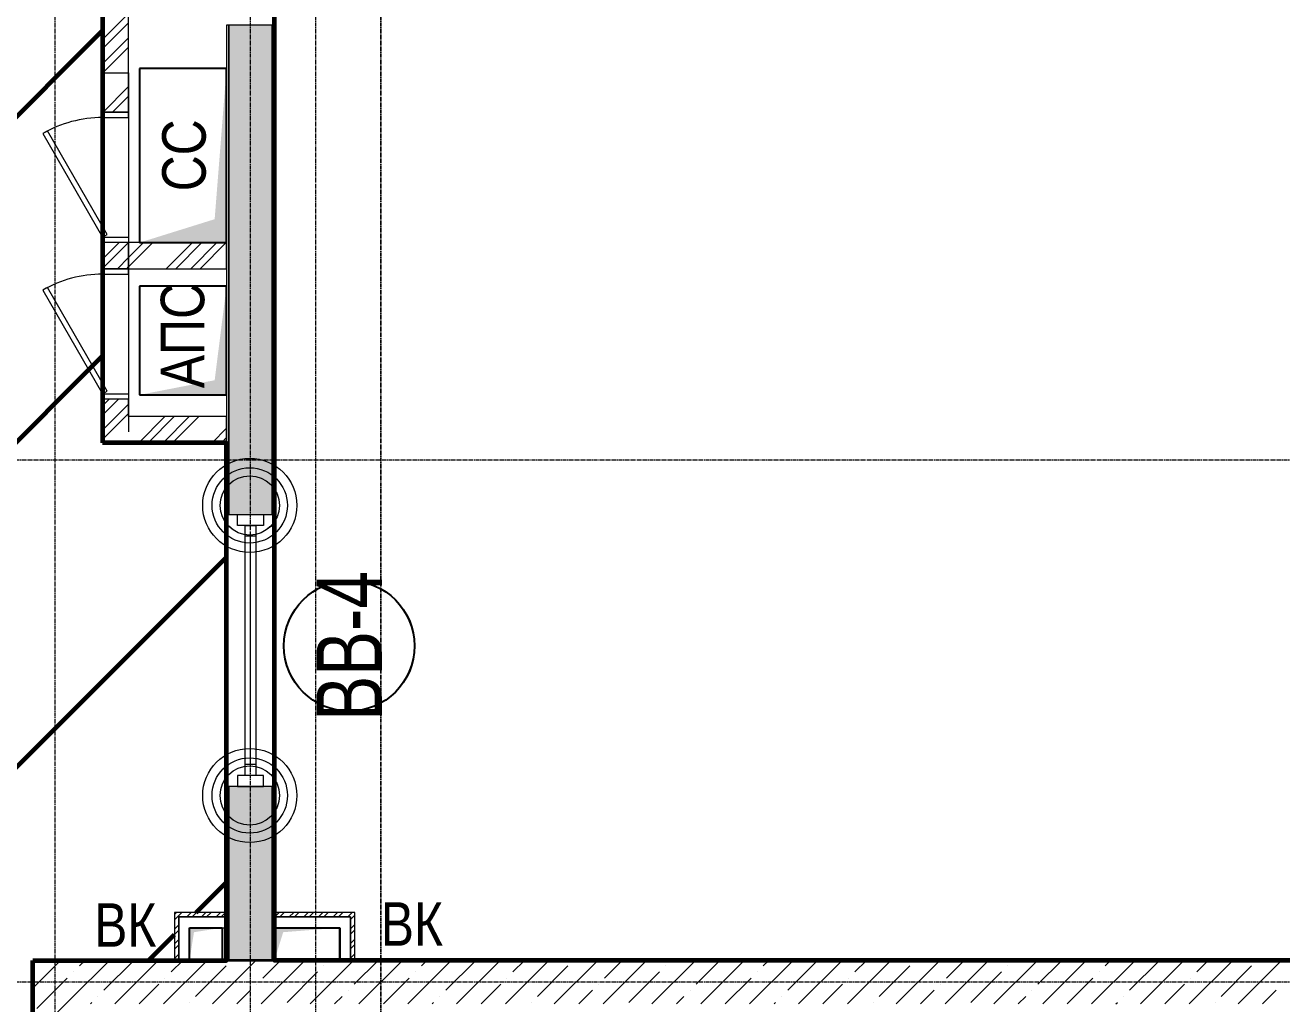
# Model space of a CAD drawing. Header units: millimetres. Extents: x 470010 to 1231400, y -134005 to 421770.
# Drawn here: x 684138 to 689915, y -60111 to -55611 of the extents above; entities that cross this region are included whole.
import ezdxf
from ezdxf.enums import TextEntityAlignment as Align

# ---------------------------------------------------------------- set-up
doc = ezdxf.new("R2010")
doc.units = ezdxf.units.MM
doc.linetypes.add('CENTER2', pattern=[28.575, 19.05, -3.175, 3.175, -3.175])
doc.layers.get('Defpoints').update_dxf_attribs({"color": 140})
for name, color, linetype, lineweight in [('0) шп потолок', 3, 'Continuous', 60), ('АР_Витраж', 4, 'Continuous', 13), ('АР_Витраж марка', 140, 'Continuous', 9), ('АР_Отверстия', 1, 'Continuous', 9), ('АР_Стены ГКЛ', 1, 'Continuous', 15), ('АР_Стены ЖБ', 7, 'Continuous', 35), ('АР_Стены кирпич', 32, 'Continuous', 20), ('АР_Стены ПЕНОблок', 52, 'Continuous', 20), ('АР_Тонкая', 254, 'Continuous', 5), ('АР_Штриховка', 8, 'Continuous', 0), ('ВК_Шахты', 5, 'Continuous', 9), ('Двери кабины', 252, 'Continuous', 0)]:
    doc.layers.add(name, color=color, linetype=linetype, lineweight=lineweight)
doc.layers.add('АР_Делит', color=120, linetype='Continuous', lineweight=0, plot=False)
doc.layers.add('РД_Проем', color=230, linetype='Continuous', lineweight=0, plot=False)
doc.layers.add('РД_Витраж_вн', color=7, linetype='Continuous', true_color=0x148aff)
doc.layers.add('РД_Оси_100', color=7, linetype='Continuous', lineweight=0, true_color=0x525252)
doc.layers.add('РД_проем_инж перемыч_фахверк', color=7, linetype='Continuous', lineweight=18, true_color=0xff1f1f)
doc.layers.add('РД_проем_инж перемыч_подсчет', color=50, linetype='Continuous', plot=False)
doc.styles.add('Arial_09', font='ARIALN.TTF', dxfattribs={"width": 0.9})
doc.styles.add('style1', font='ARIALN.TTF')

# ---------------------------------------------------------------- blocks, each defined once
blk = doc.blocks.new('СОШ_2200_АР_ОСИ_М100_28.05.24')
at = {"layer": 'РД_Оси_100', "color": 251, "linetype": 'CENTER2', "true_color": 0x636466}
for p, q in [((29555, 36000), (-5954.958, 36000)), ((29555, 33600), (-5954.958, 33600))]:
    blk.add_line(p, q, dxfattribs=at)
for points in [[(11400, 139938.679), (11400, -6155)], [(12000.12, -6155), (12300, -5755), (12300, 139538.679), (12000, 139938.679)], [(12600, -6155), (12600, 139938.679)], [(13200, -6155), (12900, -5755), (12900, 139538.679), (13220.167, 139939.357)]]:
    blk.add_lwpolyline(points, dxfattribs=at)
blk = doc.blocks.new('МаркаВитража1')
at = {"layer": 'Defpoints'}
blk.add_circle((0, 0), 3, dxfattribs=at)
at = {"color": 0, "linetype": 'ByBlock', "lineweight": -2, "style": 'Arial_09', "width": 0.9}
blk.add_attdef('АР-ОКНО:НАИМЕНОВАНИЕ', text='', height=3, dxfattribs=at).set_placement((0, 0), align=Align.MIDDLE)
blk = doc.blocks.new('A$C9108343f')
at = {"layer": 'АР_Стены ГКЛ', "linetype": 'Continuous', "lineweight": 0, "true_color": 0x000000}
h = blk.add_hatch(dxfattribs=at)
h.set_pattern_fill('ANSI31', color=18, scale=15, style=0)
h.set_pattern_definition([(45, (-63444.083, -115658.25), (-33.67596, 33.67596), [])])
h.paths.add_polyline_path([(19105, 40675), (19125, 40655), (19345, 40655), (19345, 40675)], flags=0)
h = blk.add_hatch(dxfattribs=at)
h.set_pattern_fill('ANSI31', color=18, scale=15, style=0)
h.set_pattern_definition([(45, (-63444.083, -115658.25), (-33.67596, 33.67596), [])])
h.paths.add_polyline_path([(19105, 40455), (19125, 40455), (19125, 40655), (19105, 40675)], flags=0)
h = blk.add_hatch(dxfattribs=at)
h.set_pattern_fill('ANSI31', color=18, scale=15, angle=-360, style=0)
h.set_pattern_definition([(45, (-63444.083, -115658.25), (-33.67596, 33.67596), [])])
h.paths.add_polyline_path([(19565, 40675), (19565, 40655), (19915, 40655), (19935, 40675)], flags=0)
h = blk.add_hatch(dxfattribs=at)
h.set_pattern_fill('ANSI31', color=18, scale=15, angle=-360, style=0)
h.set_pattern_definition([(45, (-63444.083, -115658.25), (-33.67596, 33.67596), [])])
h.paths.add_polyline_path([(19935, 40675), (19915, 40655), (19915, 40455), (19935, 40455)], flags=0)
at = {"layer": 'АР_Штриховка', "linetype": 'Continuous', "lineweight": 0, "true_color": 0x000000}
h = blk.add_hatch(dxfattribs=at)
h.set_pattern_fill('ANSI32', color=18, scale=25, style=0)
h.set_pattern_definition([(45, (-63444.08, -115658.25), (-168.3798, 168.3798), []), (45, (-63331.83, -115658.25), (-168.3798, 168.3798), [])])
h.paths.add_polyline_path([(18775, 42835), (18895, 42955), (18895, 43035), (18775, 43035)], flags=0)
h.paths.add_polyline_path([(18775, 43635), (18895, 43635), (18895, 43755), (18775, 43755)], flags=0)
h.paths.add_polyline_path([(18775, 44355), (18895, 44355), (18895, 45445.4), (18775, 45445.4)], flags=0)
h = blk.add_hatch(dxfattribs=at)
h.set_pattern_fill('AR-CONC', color=18, angle=-315, style=0)
h.set_pattern_definition([(95, (-63444.08, -115658.25), (140.09465, 117.55338), [19.05, -209.55]), (40, (-63444.08, -115658.25), (-160.01845, 110.17673), [15.24, -167.64058]), (145.45144, (-63432.4, -115648.45), (-19.9238, 227.7301), [16.19, -178.09024]), (91.1842, (-63480, -115622.33), (221.41024, 161.9534), [28.575, -314.325]), (141.63556, (-63461.55, -115608.83), (-7.0866, 342.82676), [24.28502, -267.1356]), (36.18415, (-63480, -115622.33), (-7.0866, 342.82676), [22.85997, -251.45973]), (66, (-63453.06, -115613.35), (179.51998, 34.89515), [19.05, -209.55]), (11, (-63453.06, -115613.35), (-86.53993, 173.9412), [15.24, -167.64]), (116.45144, (-63438.1, -115610.44), (92.98005, 208.83634), [16.19, -178.08994]), (82.5, (-63444.08, -115658.25), (-57.60547, 61.973414), [0, -165.608, 0, -170.18, 0, -168.275]), (52.5, (-63444.08, -115658.25), (-23.589727, 118.087), [0, -97.028, 0, -161.798, 0, -64.135]), (12.5, (-63484.135, -115698.3), (99.927863, 91.826196), [0, -63.5, 0, -198.12, 0, -262.89]), (2.5, (-63502.1, -115716.26), (86.763904, 122.72239), [0, -82.55, 0, -131.572, 0, -186.69])])
h.paths.add_polyline_path([(19555, 44755), (19355, 44755), (19355, 42955), (19555, 42955)], flags=0)
h.paths.add_polyline_path([(19555, 42955), (19355, 42955), (19355, 42505), (19555, 42505)], flags=0)
h.paths.add_polyline_path([(19555, 41255), (19355, 41255), (19355, 40455), (19555, 40455)], flags=0)
h = blk.add_hatch(dxfattribs=at)
h.set_pattern_fill('ANSI32', color=18, scale=25, angle=-360, style=0)
h.set_pattern_definition([(45, (-63444.08, -115658.25), (-168.3798, 168.3798), []), (45, (-63331.83, -115658.25), (-168.3798, 168.3798), [])])
h.paths.add_polyline_path([(19345, 43635), (19345, 43755), (18895, 43755), (18895, 43635)], flags=0)
h = blk.add_hatch(dxfattribs=at)
h.set_pattern_fill('ANSI32', color=18, scale=25, style=0)
h.set_pattern_definition([(45, (-63444.08, -115658.25), (-168.3798, 168.3798), []), (45, (-63331.83, -115658.25), (-168.3798, 168.3798), [])])
h.paths.add_polyline_path([(19345, 42835), (19345, 42955), (18895, 42955), (18775, 42835)], flags=0)
at = {"color": 18, "linetype": 'Continuous', "true_color": 0x000000}
for p, q in [((19345, 44555), (18945, 44555)), ((18945, 44555), (18945, 43755)), ((19345, 44555), (18945, 44555)), ((18945, 44555), (18945, 43755)), ((19345, 43755), (19345, 44555)), ((19345, 43755), (19345, 44555)), ((18945, 43755), (19345, 43755)), ((18945, 43755), (19345, 43755)), ((19345, 43555), (18945, 43555)), ((18945, 43555), (18945, 43055)), ((19345, 43555), (18945, 43555)), ((18945, 43555), (18945, 43055)), ((19345, 43055), (19345, 43555)), ((19345, 43055), (19345, 43555)), ((18945, 43055), (19345, 43055)), ((18945, 43055), (19345, 43055)), ((19175, 40455), (19175, 40605)), ((19175, 40605), (19325, 40605)), ((19175, 40455), (19175, 40605)), ((19175, 40605), (19325, 40605)), ((19325, 40605), (19325, 40455)), ((19325, 40605), (19325, 40455)), ((19565, 40455), (19565, 40605)), ((19565, 40605), (19865, 40605)), ((19565, 40455), (19565, 40605)), ((19565, 40605), (19865, 40605)), ((19865, 40605), (19865, 40455)), ((19865, 40605), (19865, 40455)), ((19325, 40455), (19175, 40455)), ((19325, 40455), (19175, 40455)), ((19865, 40455), (19565, 40455)), ((19865, 40455), (19565, 40455))]:
    blk.add_line(p, q, dxfattribs=at)
for points in [[(18945, 43755), (19345, 43755), (19290.3, 43862.7), (19345, 44555)], [(18945, 43755), (19345, 43755), (19290.3, 43862.7), (19345, 44555)], [(18945, 43055), (19345, 43055), (19290.3, 43122.3), (19345, 43555)], [(18945, 43055), (19345, 43055), (19290.3, 43122.3), (19345, 43555)], [(19175, 40455), (19175, 40605), (19195.2, 40584.5), (19325, 40605)], [(19175, 40455), (19175, 40605), (19195.2, 40584.5), (19325, 40605)], [(19565, 40455), (19565, 40605), (19605.4, 40584.5), (19865, 40605)], [(19565, 40455), (19565, 40605), (19605.4, 40584.5), (19865, 40605)]]:
    blk.add_solid(points, dxfattribs=at)
at = {"layer": '0) шп потолок'}
blk.add_lwpolyline([(27155, 40455), (19565, 40455), (19565, 49555), (27155, 49555)], close=True, dxfattribs=at)
for points in [[(15785, 42835), (15785, 45445), (18775, 45445), (18775, 42835)], [(18455, 40455), (19345, 40455), (19345, 42835), (18775, 42835)], [(18455, 32155), (18455, 40455)]]:
    blk.add_lwpolyline(points, dxfattribs=at)
at = {"layer": 'АР_Витраж', "color": 18, "linetype": 'Continuous', "lineweight": 5, "true_color": 0x000000}
for p, q in [((19345, 41255), (19345, 42505)), ((19565, 41255), (19565, 42505))]:
    blk.add_line(p, q, dxfattribs=at)
at = {"layer": 'АР_Витраж', "color": 18, "linetype": 'Continuous', "lineweight": 15, "true_color": 0x000000}
for p, q in [((19480, 42405), (19430, 42405)), ((19455, 41355), (19455, 42405)), ((19480, 41355), (19430, 41355))]:
    blk.add_line(p, q, dxfattribs=at)
for points in [[(19395, 42455), (19395, 42505), (19515, 42505), (19515, 42455)], [(19480, 41305), (19430, 41305), (19430, 42455), (19480, 42455)], [(19395, 41305), (19395, 41255), (19515, 41255), (19515, 41305)]]:
    blk.add_lwpolyline(points, close=True, dxfattribs=at)
at = {"layer": 'АР_Делит', "color": 18, "true_color": 0x000000}
for centre, radius in [((19451.6, 42546.9), 216.3), ((19451.6, 42546.9), 173), ((19451.6, 42546.9), 136.2), ((19451.6, 41213.1), 216.3), ((19451.6, 41213.1), 173), ((19451.6, 41213.1), 136.2)]:
    blk.add_circle(centre, radius, dxfattribs=at)
at = {"layer": 'АР_Стены ГКЛ', "color": 18, "linetype": 'Continuous', "lineweight": 5, "true_color": 0x000000}
for p, q in [((19345, 40675), (19105, 40675)), ((19105, 40675), (19105, 40455)), ((19345, 40655), (19345, 40675)), ((19565, 40675), (19565, 40655)), ((19935, 40675), (19565, 40675)), ((19935, 40455), (19935, 40675)), ((19345, 40655), (19125, 40655)), ((19125, 40655), (19345, 40655)), ((19125, 40655), (19125, 40455)), ((19125, 40455), (19125, 40655)), ((19345, 40605), (19345, 40655)), ((19565, 40655), (19565, 40605)), ((19915, 40655), (19565, 40655)), ((19565, 40655), (19915, 40655)), ((19915, 40455), (19915, 40655)), ((19915, 40655), (19915, 40455)), ((19175, 40605), (19345, 40605)), ((19175, 40455), (19175, 40605)), ((19565, 40605), (19865, 40605)), ((19865, 40605), (19865, 40455)), ((19105, 40455), (19125, 40455)), ((19125, 40455), (19175, 40455)), ((19865, 40455), (19915, 40455)), ((19915, 40455), (19935, 40455))]:
    blk.add_line(p, q, dxfattribs=at)
at = {"layer": 'АР_Стены ЖБ', "color": 18, "linetype": 'Continuous', "lineweight": 35, "true_color": 0x000000}
for p, q in [((18455, 40455), (18455, 36055)), ((27355, 40455), (18455, 40455))]:
    blk.add_line(p, q, dxfattribs=at)
at = {"layer": 'АР_Стены кирпич', "color": 18, "linetype": 'Continuous', "lineweight": 20, "true_color": 0x000000}
for p, q in [((18775, 45445.4), (18775, 44355)), ((18895, 44355), (18895, 45445.4)), ((18775, 44355), (18895, 44355)), ((18895, 43755), (18775, 43755)), ((18775, 43755), (18775, 43635)), ((18895, 43635), (18895, 43755)), ((19345, 43755), (18895, 43755)), ((18895, 43755), (18895, 43635)), ((19345, 43635), (19345, 43755)), ((18775, 43635), (18895, 43635)), ((18895, 43635), (19345, 43635)), ((18895, 43035), (18775, 43035)), ((18775, 43035), (18775, 42835)), ((18895, 42955), (18895, 43035)), ((19345, 42955), (18895, 42955)), ((19345, 42835), (19345, 42955)), ((18775, 42835), (19345, 42835))]:
    blk.add_line(p, q, dxfattribs=at)
at = {"layer": 'АР_Стены кирпич', "color": 18, "linetype": 'Continuous', "lineweight": 0, "true_color": 0x000000}
blk.add_line((18775, 44535), (18895, 44535), dxfattribs=at)
at = {"layer": 'АР_Стены ПЕНОблок', "color": 18, "linetype": 'Continuous', "lineweight": 20, "true_color": 0x000000}
for p, q in [((19555, 44755), (19355, 44755)), ((19355, 44755), (19355, 42955)), ((19555, 42955), (19555, 44755)), ((19355, 42955), (19355, 42505)), ((19555, 42505), (19555, 42955)), ((19355, 42505), (19555, 42505)), ((19555, 41255), (19355, 41255)), ((19355, 41255), (19355, 40455)), ((19555, 40455), (19555, 41255)), ((19355, 40455), (19555, 40455))]:
    blk.add_line(p, q, dxfattribs=at)
at = {"layer": 'АР_Тонкая', "color": 18, "linetype": 'Continuous', "lineweight": 0, "true_color": 0x000000}
for p, q in [((19355, 44755), (19345, 44755)), ((19345, 44755), (19345, 42955)), ((19355, 42955), (19355, 44755)), ((19565, 44755), (19555, 44755)), ((19555, 44755), (19555, 42955)), ((19565, 42955), (19565, 44755)), ((19345, 42955), (19345, 42505)), ((19355, 42505), (19355, 42955)), ((19555, 42955), (19555, 42505)), ((19565, 42505), (19565, 42955)), ((19345, 42505), (19355, 42505)), ((19555, 42505), (19565, 42505)), ((19355, 41255), (19345, 41255)), ((19345, 41255), (19345, 40455)), ((19355, 40455), (19355, 41255)), ((19565, 41255), (19555, 41255)), ((19555, 41255), (19555, 40455)), ((19565, 40455), (19565, 41255)), ((19345, 40455), (19355, 40455)), ((19555, 40455), (19565, 40455))]:
    blk.add_line(p, q, dxfattribs=at)
at = {"layer": 'АР_Штриховка', "color": 18, "linetype": 'Continuous', "lineweight": 5, "true_color": 0x000000}
for p, q in [((18455, 40440.2), (18462.4, 40447.6)), ((18462.4, 40447.6), (18469.8, 40455)), ((18518.5, 40391.5), (18582.1, 40455)), ((18630.8, 40279.2), (18806.6, 40455)), ((18669.1, 40429.8), (18694.3, 40455)), ((18781.4, 40317.6), (18918.8, 40455)), ((18831.1, 40255), (19031.1, 40455)), ((19055.6, 40255), (19255.6, 40455)), ((19090.1, 40401.8), (19143.3, 40455)), ((19280.1, 40255), (19480.1, 40455)), ((19504.6, 40255), (19704.6, 40455)), ((19511, 40373.7), (19592.3, 40455)), ((19729.1, 40255), (19929.1, 40455)), ((19932, 40345.6), (20041.3, 40455)), ((19953.6, 40255), (20153.6, 40455)), ((20178.1, 40255), (20378.1, 40455)), ((20240.7, 40429.8), (20265.9, 40455)), ((20352.9, 40317.6), (20490.4, 40455)), ((20402.6, 40255), (20602.6, 40455)), ((20627.1, 40255), (20827.1, 40455)), ((20661.6, 40401.8), (20714.9, 40455)), ((20851.6, 40255), (21051.6, 40455)), ((21076.1, 40255), (21276.1, 40455)), ((21082.6, 40373.7), (21163.9, 40455)), ((21300.6, 40255), (21500.6, 40455)), ((21503.5, 40345.6), (21612.9, 40455)), ((21525.1, 40255), (21725.1, 40455)), ((21749.6, 40255), (21949.6, 40455)), ((21812.2, 40429.8), (21837.4, 40455)), ((21924.5, 40317.6), (22061.9, 40455)), ((21974.2, 40255), (22174.2, 40455)), ((22198.7, 40255), (22398.7, 40455)), ((22233.2, 40401.8), (22286.4, 40455)), ((22423.2, 40255), (22623.2, 40455)), ((22647.7, 40255), (22847.7, 40455)), ((22654.1, 40373.7), (22735.4, 40455)), ((22872.2, 40255), (23072.2, 40455)), ((23075.1, 40345.6), (23184.4, 40455)), ((23096.7, 40255), (23296.7, 40455)), ((23321.2, 40255), (23521.2, 40455)), ((23383.8, 40429.8), (23408.9, 40455)), ((23496, 40317.6), (23633.4, 40455)), ((23545.7, 40255), (23745.7, 40455)), ((23770.2, 40255), (23970.2, 40455)), ((23804.7, 40401.8), (23858, 40455)), ((23994.7, 40255), (24194.7, 40455)), ((18455, 40327.9), (18518.5, 40391.5)), ((18641.1, 40401.8), (18641.1, 40401.8)), ((19202.3, 40289.5), (19342.7, 40429.8)), ((19623.3, 40261.4), (19763.6, 40401.8)), ((19791.7, 40429.8), (19791.7, 40429.8)), ((20212.6, 40401.8), (20212.6, 40401.8)), ((20773.9, 40289.5), (20914.2, 40429.8)), ((21194.8, 40261.4), (21335.1, 40401.8)), ((21363.2, 40429.8), (21363.2, 40429.8)), ((21784.2, 40401.8), (21784.2, 40401.8)), ((22345.4, 40289.5), (22485.7, 40429.8)), ((22766.4, 40261.4), (22906.7, 40401.8)), ((22934.8, 40429.8), (22934.8, 40429.8)), ((23355.7, 40401.8), (23355.7, 40401.8)), ((23917, 40289.5), (24057.3, 40429.8)), ((18472.7, 40233.4), (18574.6, 40335.3)), ((18574.6, 40335.3), (18613, 40373.7)), ((18943.3, 40255), (19034, 40345.6)), ((19062, 40373.7), (19062, 40373.7)), ((19483, 40345.6), (19483, 40345.6)), ((20065.9, 40255), (20184.6, 40373.7)), ((20514.9, 40255), (20605.5, 40345.6)), ((20633.6, 40373.7), (20633.6, 40373.7)), ((21054.5, 40345.6), (21054.5, 40345.6)), ((21637.4, 40255), (21756.1, 40373.7)), ((22086.4, 40255), (22177, 40345.6)), ((22205.1, 40373.7), (22205.1, 40373.7)), ((22626.1, 40345.6), (22626.1, 40345.6)), ((23208.9, 40255), (23327.6, 40373.7)), ((23658, 40255), (23748.6, 40345.6)), ((23776.7, 40373.7), (23776.7, 40373.7)), ((18455, 40103.4), (18630.8, 40279.2)), ((18753.3, 40289.5), (18753.3, 40289.5)), ((19392.3, 40255), (19454.9, 40317.6)), ((19841.3, 40255), (19875.9, 40289.5)), ((19903.9, 40317.6), (19903.9, 40317.6)), ((20324.9, 40289.5), (20324.9, 40289.5)), ((20963.9, 40255), (21026.5, 40317.6)), ((21412.9, 40255), (21447.4, 40289.5)), ((21475.5, 40317.6), (21475.5, 40317.6)), ((21896.4, 40289.5), (21896.4, 40289.5)), ((22535.4, 40255), (22598, 40317.6)), ((22984.4, 40255), (23018.9, 40289.5)), ((23047, 40317.6), (23047, 40317.6)), ((23468, 40289.5), (23468, 40289.5)), ((24107, 40255), (24169.5, 40317.6)), ((18718.8, 40255), (18725.3, 40261.4)), ((19174.3, 40261.4), (19174.3, 40261.4)), ((20290.4, 40255), (20296.8, 40261.4)), ((20745.8, 40261.4), (20745.8, 40261.4)), ((21861.9, 40255), (21868.4, 40261.4)), ((22317.4, 40261.4), (22317.4, 40261.4)), ((23433.4, 40255), (23439.9, 40261.4)), ((23888.9, 40261.4), (23888.9, 40261.4))]:
    blk.add_line(p, q, dxfattribs=at)
at = {"layer": 'Двери кабины', "color": 18, "linetype": 'Continuous', "lineweight": 0, "true_color": 0x000000}
for points in [[(18895, 44330), (18895, 44355), (18775, 44355), (18775, 44330)], [(18775, 43780), (18796.6, 43792.5), (18521.6, 44268.8), (18500, 44256.3)], [(18895, 43780), (18895, 43755), (18775, 43755), (18775, 43780)], [(18895, 43610), (18895, 43635), (18775, 43635), (18775, 43610)], [(18775, 43060), (18796.6, 43072.5), (18521.6, 43548.8), (18500, 43536.3)], [(18895, 43060), (18895, 43035), (18775, 43035), (18775, 43060)]]:
    blk.add_lwpolyline(points, close=True, dxfattribs=at)
for centre in [(18775, 43780), (18775, 43060)]:
    blk.add_arc(centre, 550, 89.99991, 119.99991, dxfattribs=at)
at = {"layer": 'РД_Витраж_вн', "color": 18, "linetype": 'Continuous', "lineweight": 15, "true_color": 0x000000}
for p, q in [((19345, 42505), (19345, 41255)), ((19565, 42505), (19565, 41255))]:
    blk.add_line(p, q, dxfattribs=at)
at = {"layer": 'РД_Проем', "color": 18, "linetype": 'Continuous', "lineweight": 15, "true_color": 0x000000}
for p, q in [((18775, 44355), (18775, 43755)), ((18895, 44355), (18895, 43755)), ((18775, 43635), (18775, 43035)), ((18895, 43635), (18895, 43035)), ((19345, 42505), (19345, 41255)), ((19565, 42505), (19565, 41255))]:
    blk.add_line(p, q, dxfattribs=at)
at = {"layer": 'РД_проем_инж перемыч_подсчет', "color": 18, "linetype": 'Continuous', "lineweight": 15, "true_color": 0x000000}
for p, q in [((18775, 44535), (18775, 42885)), ((18895, 44535), (18895, 42885))]:
    blk.add_line(p, q, dxfattribs=at)
at = {"layer": 'РД_проем_инж перемыч_фахверк', "color": 18, "linetype": 'Continuous', "lineweight": 15, "true_color": 0x000000}
for p, q in [((19345, 42505), (19345, 41255)), ((19565, 42505), (19565, 41255))]:
    blk.add_line(p, q, dxfattribs=at)
at = {"layer": 'АР_Витраж марка', "color": 18, "linetype": 'Continuous', "lineweight": 15, "true_color": 0x000000, "xscale": 100, "yscale": 100, "zscale": 100, "rotation": 90.00000000000001}
blk.add_blockref('МаркаВитража1', (19908.8, 41900.6), dxfattribs=at).add_auto_attribs({'АР-ОКНО:НАИМЕНОВАНИЕ': 'ВВ-4'})
at = {"layer": 'РД_Оси_100'}
blk.add_blockref('СОШ_2200_АР_ОСИ_М100_28.05.24', (7155, 6755), dxfattribs=at)
at = {"layer": 'Defpoints', "color": 18, "true_color": 0x000000, "style": 'style1'}
for p in [(143949.3, 316089.1), (143975, 281639.5), (143890.4, 273244.7), (143840, 264276.8), (143967.8, 254892.4), (12252, 104178.1), (12382.6, 96023.1)]:
    blk.add_attdef('АР-ПОМЕЩЕНИЕ:НАИМЕНОВАНИЕ', text='', height=100, dxfattribs=at).set_placement(p, align=Align.MIDDLE)
at = {"layer": 'Defpoints', "color": 18, "true_color": 0x000000, "style": 'style1', "flags": 8}
for p in [(143951.3, 279099.1), (143848.3, 269251.1), (143875.3, 260094.2), (144049.7, 250824.7), (163419.3, 238153.4), (155897.5, 237966), (183037.2, 237966), (143342.9, 237876.2)]:
    blk.add_attdef('АР-ПОМЕЩЕНИЕ:НАИМЕНОВАНИЕ', text='', height=100, dxfattribs=at).set_placement(p, align=Align.MIDDLE)
at = {"layer": 'АР_Отверстия', "color": 18, "true_color": 0x000000, "style": 'style1'}
for s, p in [('СС', (19249.1, 43990.9)), ('АПС', (19242.5, 43085.9))]:
    blk.add_text(s, height=200, rotation=90, dxfattribs=at).set_placement(p)
at = {"layer": 'ВК_Шахты', "color": 18, "true_color": 0x000000, "style": 'style1'}
for p in [(18736.3, 40517.3), (20053.9, 40522.2)]:
    blk.add_text('ВК', height=200, dxfattribs=at).set_placement(p)

msp = doc.modelspace()

# ---------------------------------------------------------------- hatches: boundary and pattern name
at = {"layer": '0) шп потолок'}
h = msp.add_hatch(dxfattribs=at)
h.set_pattern_fill('ANSI31', color=3, scale=333)
h.paths.add_polyline_path([(700363.966, -68211.242), (700363.966, -67611.242), (699673.57, -67611.242), (699673.57, -67311.242), (695193.57, -67311.242), (695193.57, -68210.434), (694903.511, -68210.544), (693273.563, -68211.166), (693073.563, -68211.242), (692873.57, -68211.242), (691173.57, -68211.242), (684173.57, -68211.242), (684173.57, -68011.242), (684173.57, -65811.242), (684173.57, -65611.242), (684173.57, -64311.242), (684173.57, -59911.242), (684823.57, -59911.242), (684823.57, -59691.242), (685063.57, -59691.242), (685063.57, -57531.242), (684493.57, -57531.242), (684493.57, -54921.242), (681503.566, -54921.242), (681503.566, -57531.242), (680783.57, -57531.242), (680783.57, -58211.242), (680783.57, -58511.242), (680783.57, -61411.242), (680783.57, -61911.242), (680783.57, -62811.242), (680783.57, -66801.242), (680773.57, -67021.242), (679573.57, -67021.242), (672993.57, -67021.242), (672993.57, -67611.257), (672973.57, -67597.767), (672973.57, -70161.242), (672993.57, -70161.242), (672993.57, -70351.242), (673213.57, -70351.242), (673213.57, -70701.242), (679573.57, -70701.242), (679573.57, -70421.242), (680773.57, -70421.242), (680774.132, -70421.242), (680774.132, -70734.234), (680773.57, -70734.796), (680773.57, -72201.242), (682173.57, -72201.242), (684173.57, -72201.242), (684173.57, -72168.693), (698794.179, -72168.693), (698794.179, -71911.242), (699673.57, -71911.242), (699673.57, -71911.242), (700363.966, -71911.242)])
h.paths.add_polyline_path([(684404.826, -59899.073), (684791.115, -59899.073), (684791.115, -59598.459), (684404.826, -59598.459)], flags=24)
at = {"layer": 'АР_Стены ГКЛ', "linetype": 'Continuous', "lineweight": 0, "true_color": 0x000000}
h = msp.add_hatch(dxfattribs=at)
h.set_pattern_fill('ANSI31', color=18, scale=15, style=0)
h.set_pattern_definition([(45, (602274.53, -216024.49), (-33.67596, 33.67596), [])])
h.paths.add_polyline_path([(684823.57, -59691.242), (684843.57, -59711.242), (685063.57, -59711.242), (685063.57, -59691.242)], flags=0)
h = msp.add_hatch(dxfattribs=at)
h.set_pattern_fill('ANSI31', color=18, scale=15, style=0)
h.set_pattern_definition([(45, (602274.53, -216024.49), (-33.67596, 33.67596), [])])
h.paths.add_polyline_path([(684823.57, -59911.242), (684843.57, -59911.242), (684843.57, -59711.242), (684823.57, -59691.242)], flags=0)
h = msp.add_hatch(dxfattribs=at)
h.set_pattern_fill('ANSI31', color=18, scale=15, angle=-360, style=0)
h.set_pattern_definition([(45, (602274.53, -216024.49), (-33.67596, 33.67596), [])])
h.paths.add_polyline_path([(685283.57, -59691.242), (685283.57, -59711.242), (685633.57, -59711.242), (685653.57, -59691.242)], flags=0)
h = msp.add_hatch(dxfattribs=at)
h.set_pattern_fill('ANSI31', color=18, scale=15, angle=-360, style=0)
h.set_pattern_definition([(45, (602274.53, -216024.49), (-33.67596, 33.67596), [])])
h.paths.add_polyline_path([(685653.57, -59691.242), (685633.57, -59711.242), (685633.57, -59911.242), (685653.57, -59911.242)], flags=0)
at = {"layer": 'АР_Штриховка', "linetype": 'Continuous', "lineweight": 0, "true_color": 0x000000}
h = msp.add_hatch(dxfattribs=at)
h.set_pattern_fill('ANSI32', color=18, scale=25, style=0)
h.set_pattern_definition([(45, (602274.53, -216024.5), (-168.3798, 168.3798), []), (45, (602386.78, -216024.5), (-168.3798, 168.3798), [])])
h.paths.add_polyline_path([(684493.57, -57531.242), (684613.57, -57411.242), (684613.571, -57331.242), (684493.571, -57331.242)], flags=0)
h.paths.add_polyline_path([(684493.571, -56731.242), (684613.571, -56731.242), (684613.572, -56611.242), (684493.572, -56611.242)], flags=0)
h.paths.add_polyline_path([(684493.573, -56011.242), (684613.573, -56011.242), (684613.574, -54920.874), (684493.574, -54920.874)], flags=0)
h = msp.add_hatch(dxfattribs=at)
h.set_pattern_fill('AR-CONC', color=18, angle=-315, style=0)
h.set_pattern_definition([(95, (602274.53, -216024.49), (140.09465, 117.55338), [19.05, -209.55]), (40, (602274.53, -216024.5), (-160.01845, 110.17673), [15.24, -167.64058]), (145.45144, (602286.2, -216014.7), (-19.9238, 227.7301), [16.19, -178.09024]), (91.1842, (602238.6, -215988.57), (221.41024, 161.9534), [28.575, -314.325]), (141.63556, (602257.06, -215975.07), (-7.0866, 342.82676), [24.28502, -267.1356]), (36.18415, (602238.6, -215988.57), (-7.0866, 342.82676), [22.85997, -251.45973]), (66, (602265.55, -215979.59), (179.51998, 34.89515), [19.05, -209.55]), (11, (602265.55, -215979.59), (-86.53993, 173.9412), [15.24, -167.64]), (116.45144, (602280.51, -215976.68), (92.98005, 208.83634), [16.19, -178.08994]), (82.5, (602274.53, -216024.49), (-57.60547, 61.973414), [0, -165.608, 0, -170.18, 0, -168.275]), (52.5, (602274.53, -216024.49), (-23.589727, 118.087), [0, -97.028, 0, -161.798, 0, -64.135]), (12.5, (602234.48, -216064.544), (99.927863, 91.826196), [0, -63.5, 0, -198.12, 0, -262.89]), (2.5, (602216.52, -216082.5), (86.763904, 122.72239), [0, -82.55, 0, -131.572, 0, -186.69])])
h.paths.add_polyline_path([(685273.57, -55611.242), (685073.57, -55611.242), (685073.57, -57411.242), (685273.57, -57411.242)], flags=0)
h.paths.add_polyline_path([(685273.57, -57411.242), (685073.57, -57411.242), (685073.57, -57861.242), (685273.57, -57861.242)], flags=0)
h.paths.add_polyline_path([(685273.57, -59111.242), (685073.57, -59111.242), (685073.57, -59911.242), (685273.57, -59911.242)], flags=0)
h = msp.add_hatch(dxfattribs=at)
h.set_pattern_fill('ANSI32', color=18, scale=25, angle=-360, style=0)
h.set_pattern_definition([(45, (602274.53, -216024.5), (-168.3798, 168.3798), []), (45, (602386.78, -216024.5), (-168.3798, 168.3798), [])])
h.paths.add_polyline_path([(685063.569, -56731.242), (685063.569, -56611.242), (684613.572, -56611.242), (684613.572, -56731.242)], flags=0)
h = msp.add_hatch(dxfattribs=at)
h.set_pattern_fill('ANSI32', color=18, scale=25, style=0)
h.set_pattern_definition([(45, (602274.53, -216024.5), (-168.3798, 168.3798), []), (45, (602386.78, -216024.5), (-168.3798, 168.3798), [])])
h.paths.add_polyline_path([(685063.57, -57531.242), (685063.57, -57411.242), (684613.57, -57411.242), (684493.57, -57531.242)], flags=0)

# ---------------------------------------------------------------- linework, layer by layer
at = {"color": 18, "linetype": 'Continuous', "true_color": 0x000000}
for p, q in [((685063.57, -55811.242), (684663.57, -55811.242)), ((684663.57, -55811.242), (684663.57, -56611.242)), ((685063.57, -55811.242), (684663.57, -55811.242)), ((684663.57, -55811.242), (684663.57, -56611.242)), ((685063.57, -56611.242), (685063.57, -55811.242)), ((685063.57, -56611.242), (685063.57, -55811.242)), ((684663.57, -56611.242), (685063.57, -56611.242)), ((684663.57, -56611.242), (685063.57, -56611.242)), ((685063.57, -56811.242), (684663.57, -56811.242)), ((684663.57, -56811.242), (684663.57, -57311.242)), ((685063.57, -56811.242), (684663.57, -56811.242)), ((684663.57, -56811.242), (684663.57, -57311.242)), ((685063.57, -57311.242), (685063.57, -56811.242)), ((685063.57, -57311.242), (685063.57, -56811.242)), ((684663.57, -57311.242), (685063.57, -57311.242)), ((684663.57, -57311.242), (685063.57, -57311.242)), ((684893.57, -59911.242), (684893.57, -59761.242)), ((684893.57, -59761.242), (685043.57, -59761.242)), ((684893.57, -59911.242), (684893.57, -59761.242)), ((684893.57, -59761.242), (685043.57, -59761.242)), ((685043.57, -59761.242), (685043.57, -59911.242)), ((685043.57, -59761.242), (685043.57, -59911.242)), ((685283.57, -59911.242), (685283.57, -59761.242)), ((685283.57, -59761.242), (685583.57, -59761.242)), ((685283.57, -59911.242), (685283.57, -59761.242)), ((685283.57, -59761.242), (685583.57, -59761.242)), ((685583.57, -59761.242), (685583.57, -59911.242)), ((685583.57, -59761.242), (685583.57, -59911.242)), ((685043.57, -59911.242), (684893.57, -59911.242)), ((685043.57, -59911.242), (684893.57, -59911.242)), ((685583.57, -59911.242), (685283.57, -59911.242)), ((685583.57, -59911.242), (685283.57, -59911.242))]:
    msp.add_line(p, q, dxfattribs=at)
for points in [[(684663.57, -56611.242), (685063.57, -56611.242), (685008.939, -56503.523), (685063.57, -55811.242)], [(684663.57, -56611.242), (685063.57, -56611.242), (685008.939, -56503.523), (685063.57, -55811.242)], [(684663.57, -57311.242), (685063.57, -57311.242), (685008.939, -57243.918), (685063.57, -56811.242)], [(684663.57, -57311.242), (685063.57, -57311.242), (685008.939, -57243.918), (685063.57, -56811.242)], [(684893.57, -59911.242), (684893.57, -59761.242), (684913.767, -59781.729), (685043.57, -59761.242)], [(684893.57, -59911.242), (684893.57, -59761.242), (684913.767, -59781.729), (685043.57, -59761.242)], [(685283.57, -59911.242), (685283.57, -59761.242), (685323.964, -59781.729), (685583.57, -59761.242)], [(685283.57, -59911.242), (685283.57, -59761.242), (685323.964, -59781.729), (685583.57, -59761.242)]]:
    msp.add_solid(points, dxfattribs=at)
at = {"layer": '0) шп потолок'}
msp.add_lwpolyline([(692873.57, -59911.242), (685283.57, -59911.242), (685283.57, -50811.242), (692873.57, -50811.242)], close=True, dxfattribs=at)
for points in [[(681503.566, -57531.242), (681503.566, -54921.242), (684493.57, -54921.242), (684493.57, -57531.242)], [(684173.57, -59911.242), (685063.57, -59911.242), (685063.57, -57531.242), (684493.57, -57531.242)], [(684173.57, -68211.242), (684173.57, -59911.242)]]:
    msp.add_lwpolyline(points, dxfattribs=at)
at = {"layer": 'АР_Витраж', "color": 18, "linetype": 'Continuous', "lineweight": 5, "true_color": 0x000000}
for p, q in [((685063.57, -59111.242), (685063.57, -57861.242)), ((685283.57, -59111.242), (685283.57, -57861.242))]:
    msp.add_line(p, q, dxfattribs=at)
at = {"layer": 'АР_Витраж', "color": 18, "linetype": 'Continuous', "lineweight": 15, "true_color": 0x000000}
for p, q in [((685198.57, -57961.242), (685148.57, -57961.242)), ((685173.57, -59011.242), (685173.57, -57961.242)), ((685198.57, -59011.242), (685148.57, -59011.242))]:
    msp.add_line(p, q, dxfattribs=at)
for points in [[(685113.57, -57911.242), (685113.57, -57861.242), (685233.57, -57861.242), (685233.57, -57911.242)], [(685198.57, -59061.242), (685148.57, -59061.242), (685148.57, -57911.242), (685198.57, -57911.242)], [(685113.57, -59061.242), (685113.57, -59111.242), (685233.57, -59111.242), (685233.57, -59061.242)]]:
    msp.add_lwpolyline(points, close=True, dxfattribs=at)
at = {"layer": 'АР_Делит', "color": 18, "true_color": 0x000000}
for centre, radius in [((685170.183, -57819.322), 216.336), ((685170.183, -57819.322), 173.036), ((685170.183, -57819.322), 136.212), ((685170.183, -59153.162), 216.336), ((685170.183, -59153.162), 173.036), ((685170.183, -59153.162), 136.212)]:
    msp.add_circle(centre, radius, dxfattribs=at)
at = {"layer": 'АР_Стены ГКЛ', "color": 18, "linetype": 'Continuous', "lineweight": 5, "true_color": 0x000000}
for p, q in [((685063.57, -59691.242), (684823.57, -59691.242)), ((684823.57, -59691.242), (684823.57, -59911.242)), ((685063.57, -59711.242), (684843.57, -59711.242)), ((684843.57, -59711.242), (685063.57, -59711.242)), ((684843.57, -59711.242), (684843.57, -59911.242)), ((684843.57, -59911.242), (684843.57, -59711.242)), ((685063.57, -59711.242), (685063.57, -59691.242)), ((685063.57, -59761.242), (685063.57, -59711.242)), ((685283.57, -59691.242), (685283.57, -59711.242)), ((685653.57, -59691.242), (685283.57, -59691.242)), ((685283.57, -59711.242), (685283.57, -59761.242)), ((685633.57, -59711.242), (685283.57, -59711.242)), ((685283.57, -59711.242), (685633.57, -59711.242)), ((685633.57, -59911.242), (685633.57, -59711.242)), ((685633.57, -59711.242), (685633.57, -59911.242)), ((685653.57, -59911.242), (685653.57, -59691.242)), ((684893.57, -59761.242), (685063.57, -59761.242)), ((684893.57, -59911.242), (684893.57, -59761.242)), ((685283.57, -59761.242), (685583.57, -59761.242)), ((685583.57, -59761.242), (685583.57, -59911.242)), ((684823.57, -59911.242), (684843.57, -59911.242)), ((684843.57, -59911.242), (684893.57, -59911.242)), ((685583.57, -59911.242), (685633.57, -59911.242)), ((685633.57, -59911.242), (685653.57, -59911.242))]:
    msp.add_line(p, q, dxfattribs=at)
at = {"layer": 'АР_Стены ЖБ', "color": 18, "linetype": 'Continuous', "lineweight": 35, "true_color": 0x000000}
for p, q in [((684173.57, -59911.242), (684173.57, -64311.242)), ((693073.57, -59911.242), (684173.57, -59911.242))]:
    msp.add_line(p, q, dxfattribs=at)
at = {"layer": 'АР_Стены кирпич', "color": 18, "linetype": 'Continuous', "lineweight": 20, "true_color": 0x000000}
for p, q in [((684493.574, -54920.874), (684493.573, -56011.242)), ((684613.573, -56011.242), (684613.574, -54920.874)), ((684493.573, -56011.242), (684613.573, -56011.242)), ((684493.572, -56611.242), (684493.571, -56731.242)), ((684613.572, -56611.242), (684493.572, -56611.242)), ((684613.571, -56731.242), (684613.572, -56611.242)), ((685063.569, -56611.242), (684613.572, -56611.242)), ((684613.572, -56611.242), (684613.572, -56731.242)), ((685063.569, -56731.242), (685063.569, -56611.242)), ((684493.571, -56731.242), (684613.571, -56731.242)), ((684613.572, -56731.242), (685063.569, -56731.242)), ((684493.571, -57331.242), (684493.57, -57531.242)), ((684613.571, -57331.242), (684493.571, -57331.242)), ((684613.57, -57411.242), (684613.571, -57331.242)), ((685063.57, -57411.242), (684613.57, -57411.242)), ((685063.57, -57531.242), (685063.57, -57411.242)), ((684493.57, -57531.242), (685063.57, -57531.242))]:
    msp.add_line(p, q, dxfattribs=at)
at = {"layer": 'АР_Стены кирпич', "color": 18, "linetype": 'Continuous', "lineweight": 0, "true_color": 0x000000}
msp.add_line((684493.573, -55831.242), (684613.573, -55831.242), dxfattribs=at)
at = {"layer": 'АР_Стены ПЕНОблок', "color": 18, "linetype": 'Continuous', "lineweight": 20, "true_color": 0x000000}
for p, q in [((685273.57, -55611.242), (685073.57, -55611.242)), ((685073.57, -55611.242), (685073.57, -57411.242)), ((685273.57, -57411.242), (685273.57, -55611.242)), ((685073.57, -57411.242), (685073.57, -57861.242)), ((685273.57, -57861.242), (685273.57, -57411.242)), ((685073.57, -57861.242), (685273.57, -57861.242)), ((685273.57, -59111.242), (685073.57, -59111.242)), ((685073.57, -59111.242), (685073.57, -59911.242)), ((685273.57, -59911.242), (685273.57, -59111.242)), ((685073.57, -59911.242), (685273.57, -59911.242))]:
    msp.add_line(p, q, dxfattribs=at)
at = {"layer": 'АР_Тонкая', "color": 18, "linetype": 'Continuous', "lineweight": 0, "true_color": 0x000000}
for p, q in [((685073.57, -55611.242), (685063.57, -55611.242)), ((685063.57, -55611.242), (685063.57, -57411.242)), ((685073.57, -57411.242), (685073.57, -55611.242)), ((685283.57, -55611.242), (685273.57, -55611.242)), ((685273.57, -55611.242), (685273.57, -57411.242)), ((685283.57, -57411.242), (685283.57, -55611.242)), ((685063.57, -57411.242), (685063.57, -57861.242)), ((685073.57, -57861.242), (685073.57, -57411.242)), ((685273.57, -57411.242), (685273.57, -57861.242)), ((685283.57, -57861.242), (685283.57, -57411.242)), ((685063.57, -57861.242), (685073.57, -57861.242)), ((685273.57, -57861.242), (685283.57, -57861.242)), ((685073.57, -59111.242), (685063.57, -59111.242)), ((685063.57, -59111.242), (685063.57, -59911.242)), ((685073.57, -59911.242), (685073.57, -59111.242)), ((685283.57, -59111.242), (685273.57, -59111.242)), ((685273.57, -59111.242), (685273.57, -59911.242)), ((685283.57, -59911.242), (685283.57, -59111.242)), ((685063.57, -59911.242), (685073.57, -59911.242)), ((685273.57, -59911.242), (685283.57, -59911.242))]:
    msp.add_line(p, q, dxfattribs=at)
at = {"layer": 'АР_Штриховка', "color": 18, "linetype": 'Continuous', "lineweight": 5, "true_color": 0x000000}
for p, q in [((684173.57, -59926.085), (684180.991, -59918.663)), ((684180.991, -59918.663), (684188.413, -59911.242)), ((684237.118, -59974.79), (684300.666, -59911.242)), ((684349.371, -60087.043), (684525.172, -59911.242)), ((684387.746, -59936.415), (684412.919, -59911.242)), ((684499.999, -60048.668), (684637.425, -59911.242)), ((684549.679, -60111.242), (684749.679, -59911.242)), ((684774.185, -60111.242), (684974.185, -59911.242)), ((684808.696, -59964.478), (684861.932, -59911.242)), ((684920.949, -60076.732), (685061.265, -59936.415)), ((684998.691, -60111.242), (685198.691, -59911.242)), ((685223.198, -60111.242), (685423.198, -59911.242)), ((685229.645, -59992.542), (685310.945, -59911.242)), ((685341.898, -60104.795), (685482.215, -59964.478)), ((685447.704, -60111.242), (685647.704, -59911.242)), ((685650.595, -60020.605), (685759.957, -59911.242)), ((685672.211, -60111.242), (685872.211, -59911.242)), ((685896.717, -60111.242), (686096.717, -59911.242)), ((685959.291, -59936.415), (685984.464, -59911.242)), ((686071.544, -60048.668), (686208.97, -59911.242)), ((686121.223, -60111.242), (686321.223, -59911.242)), ((686345.73, -60111.242), (686545.73, -59911.242)), ((686380.24, -59964.478), (686433.477, -59911.242)), ((686492.494, -60076.732), (686632.81, -59936.415)), ((686570.236, -60111.242), (686770.236, -59911.242)), ((686794.743, -60111.242), (686994.743, -59911.242)), ((686801.19, -59992.542), (686882.489, -59911.242)), ((686913.443, -60104.795), (687053.76, -59964.478)), ((687019.249, -60111.242), (687219.249, -59911.242)), ((687222.139, -60020.605), (687331.502, -59911.242)), ((687243.755, -60111.242), (687443.755, -59911.242)), ((687468.262, -60111.242), (687668.262, -59911.242)), ((687530.836, -59936.415), (687556.009, -59911.242)), ((687643.089, -60048.668), (687780.515, -59911.242)), ((687692.768, -60111.242), (687892.768, -59911.242)), ((687917.275, -60111.242), (688117.275, -59911.242)), ((687951.785, -59964.478), (688005.021, -59911.242)), ((688064.038, -60076.732), (688204.355, -59936.415)), ((688141.781, -60111.242), (688341.781, -59911.242)), ((688366.287, -60111.242), (688566.287, -59911.242)), ((688372.735, -59992.542), (688454.034, -59911.242)), ((688484.988, -60104.795), (688625.304, -59964.478)), ((688590.794, -60111.242), (688790.794, -59911.242)), ((688793.684, -60020.605), (688903.047, -59911.242)), ((688815.3, -60111.242), (689015.3, -59911.242)), ((689039.807, -60111.242), (689239.807, -59911.242)), ((689102.381, -59936.415), (689127.554, -59911.242)), ((689214.634, -60048.668), (689352.06, -59911.242)), ((689264.313, -60111.242), (689464.313, -59911.242)), ((689488.819, -60111.242), (689688.819, -59911.242)), ((689523.33, -59964.478), (689576.566, -59911.242)), ((689635.583, -60076.732), (689775.9, -59936.415)), ((689713.326, -60111.242), (689913.326, -59911.242)), ((684173.57, -60038.338), (684237.118, -59974.79)), ((684293.244, -60030.917), (684331.619, -59992.542)), ((684661.932, -60111.242), (684752.569, -60020.605)), ((685784.464, -60111.242), (685903.164, -59992.542)), ((686233.477, -60111.242), (686324.114, -60020.605)), ((687356.009, -60111.242), (687474.709, -59992.542)), ((687805.021, -60111.242), (687895.659, -60020.605)), ((688927.554, -60111.242), (689046.254, -59992.542)), ((689376.566, -60111.242), (689467.203, -60020.605)), ((684191.303, -60132.858), (684293.244, -60030.917)), ((685110.945, -60111.242), (685173.518, -60048.668)), ((685559.957, -60111.242), (685594.468, -60076.732)), ((686682.489, -60111.242), (686745.063, -60048.668)), ((687131.502, -60111.242), (687166.013, -60076.732)), ((688254.034, -60111.242), (688316.608, -60048.668)), ((688703.047, -60111.242), (688737.558, -60076.732)), ((689825.579, -60111.242), (689888.153, -60048.668)), ((684173.57, -60262.844), (684349.371, -60087.043)), ((684437.425, -60111.242), (684443.873, -60104.795)), ((686008.97, -60111.242), (686015.418, -60104.795)), ((687580.515, -60111.242), (687586.962, -60104.795)), ((689152.06, -60111.242), (689158.507, -60104.795))]:
    msp.add_line(p, q, dxfattribs=at)
at = {"layer": 'РД_Витраж_вн', "color": 18, "linetype": 'Continuous', "lineweight": 15, "true_color": 0x000000}
for p, q in [((685063.57, -57861.242), (685063.57, -59111.242)), ((685283.57, -57861.242), (685283.57, -59111.242))]:
    msp.add_line(p, q, dxfattribs=at)
at = {"layer": 'РД_Проем', "color": 18, "linetype": 'Continuous', "lineweight": 15, "true_color": 0x000000}
for p, q in [((684493.573, -56011.242), (684493.572, -56611.242)), ((684613.573, -56011.242), (684613.572, -56611.242)), ((684493.571, -56731.242), (684493.571, -57331.242)), ((684613.571, -56731.242), (684613.571, -57331.242)), ((685063.57, -57861.242), (685063.57, -59111.242)), ((685283.57, -57861.242), (685283.57, -59111.242))]:
    msp.add_line(p, q, dxfattribs=at)
at = {"layer": 'РД_проем_инж перемыч_подсчет', "color": 18, "linetype": 'Continuous', "lineweight": 15, "true_color": 0x000000}
for p, q in [((684493.573, -55831.242), (684493.57, -57481.242)), ((684613.573, -55831.242), (684613.57, -57481.242))]:
    msp.add_line(p, q, dxfattribs=at)
at = {"layer": 'РД_проем_инж перемыч_фахверк', "color": 18, "linetype": 'Continuous', "lineweight": 15, "true_color": 0x000000}
for p, q in [((685063.57, -57861.242), (685063.57, -59111.242)), ((685283.57, -57861.242), (685283.57, -59111.242))]:
    msp.add_line(p, q, dxfattribs=at)

# ---------------------------------------------------------------- block references
msp.add_blockref('A$C9108343f', (665718.612, -100366.242))
at = {"layer": 'АР_Витраж марка', "color": 18, "linetype": 'Continuous', "lineweight": 15, "true_color": 0x000000, "xscale": 100, "yscale": 100, "zscale": 100, "rotation": 90.00000000000001}
msp.add_blockref('МаркаВитража1', (685627.372, -58465.615), dxfattribs=at).add_auto_attribs({'АР-ОКНО:НАИМЕНОВАНИЕ': 'ВВ-4'})
at = {"layer": 'РД_Оси_100'}
msp.add_blockref('СОШ_2200_АР_ОСИ_М100_28.05.24', (672873.57, -93611.242), dxfattribs=at)

# ---------------------------------------------------------------- texts
at = {"layer": 'АР_Отверстия', "color": 18, "true_color": 0x000000, "style": 'style1'}
for s, p in [('СС', (684967.715, -56375.328)), ('АПС', (684961.086, -57280.302))]:
    msp.add_text(s, height=200, rotation=90, dxfattribs=at).set_placement(p)
at = {"layer": 'ВК_Шахты', "color": 18, "true_color": 0x000000, "style": 'style1'}
for p in [(684454.928, -59848.971), (685772.475, -59844.089)]:
    msp.add_text('ВК', height=200, dxfattribs=at).set_placement(p)

doc.saveas('drawing.dxf')
